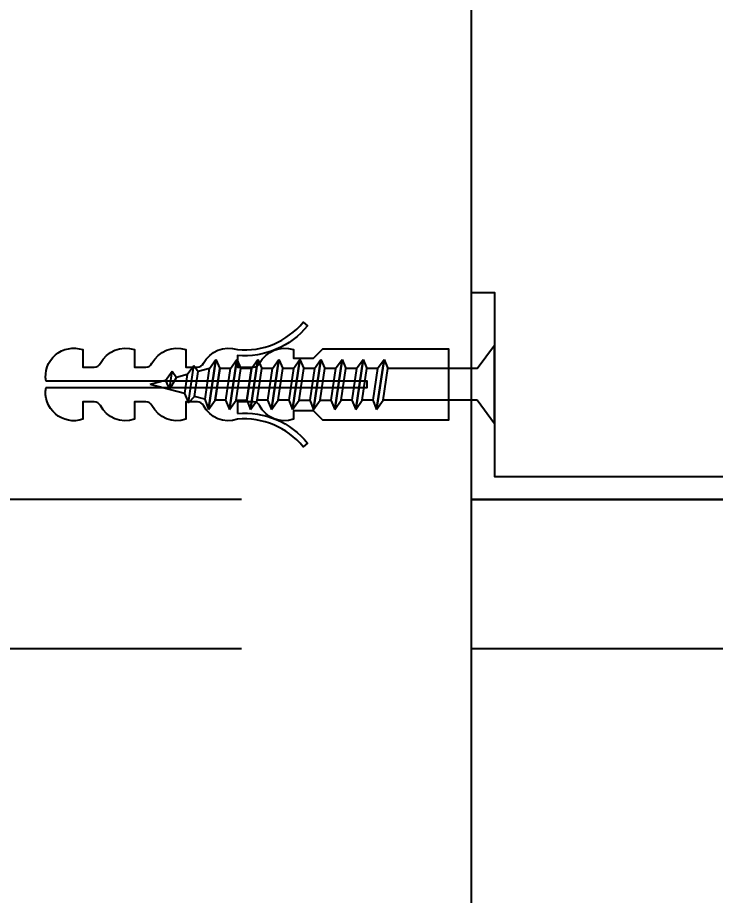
# Model space of a CAD drawing. Header units: inches. Extents: x 129892 to 140765, y 18172 to 24435.
# Drawn here: x 131981.4 to 132042.1, y 22490.6 to 22566.9 of the extents above; entities that cross this region are included whole.
import ezdxf

# ---------------------------------------------------------------- set-up
doc = ezdxf.new("R2010")
doc.units = ezdxf.units.IN
doc.header["$MEASUREMENT"] = 0
doc.header["$PDMODE"] = 66
doc.styles.add('EXCELSIOR', font='dim.shx', dxfattribs={"height": 45})
doc.dimstyles.new('EXCELSIOR', dxfattribs={"dimtxt": 50, "dimasz": 15, "dimexe": 20, "dimexo": 20, "dimgap": 10, "dimtad": 1, "dimdec": 0, "dimtxsty": 'EXCELSIOR', "dimblk": 'OBLIQUE', "dimcen": 2.5, "dimclrd": 1, "dimclre": 1, "dimclrt": 1, "dimadec": 0, "dimazin": 0, "dimtfac": 1, "dimtdec": 0, "dimtofl": 0, "dimtmove": 0, "dimatfit": 3, "dimfxl": 0, "dimlwd": 25, "dimarcsym": 0})

# ---------------------------------------------------------------- blocks, each defined once
blk = doc.blocks.new('A$C50743CB1')
blk.add_lwpolyline([(16.655, 7.936, 0.247638), (22.753, 10.514), (22.363, 10.832, -0.24938), (16.655, 8.442, 0.369054), (13.699, 7.254, -0.279225), (13.167, 6.932), (12.169, 6.932), (12.169, 8.442, 0.369054), (9.213, 7.254, -0.279225), (8.681, 6.932), (7.683, 6.932), (7.683, 8.442, 0.369054), (4.727, 7.254, -0.279225), (4.195, 6.932), (3.197, 6.932), (3.197, 8.442, 0.569838), (0, 5.689), (27.934, 5.689), (27.934, 5.143), (0, 5.143, 0.569838), (3.197, 2.391), (3.197, 3.9), (4.195, 3.9, -0.279225), (4.727, 3.578, 0.369054), (7.683, 2.391), (7.683, 3.9), (8.681, 3.9, -0.279225), (9.213, 3.578, 0.369054), (12.169, 2.391), (12.169, 3.9), (13.167, 3.9, -0.279225), (13.699, 3.578, 0.369054), (16.655, 2.391, -0.24938), (22.363, 0), (22.753, 0.319, 0.247638), (16.655, 2.896), (16.655, 3.9), (18.042, 3.9, -0.279225), (18.574, 3.578, 0.369054), (21.53, 2.391), (21.53, 3.125), (23.268, 3.125), (24.069, 2.323), (35, 2.323), (35, 8.509), (24.069, 8.509), (23.268, 7.707), (21.53, 7.707), (21.53, 8.442, 0.369054), (18.574, 7.254, -0.279225), (18.042, 6.932), (16.655, 6.932)], format="xyb", close=True)
blk = doc.blocks.new('A$C604D7AA8')
for p, q in [((5.059, 28.61), (5.416, 29.944)), ((6.216, 26.957), (5.416, 29.944)), ((5.059, 28.61), (4.27, 28.037)), ((5.864, 28.272), (4.27, 28.037)), ((5.864, 28.272), (4.805, 27.663)), ((5.059, 28.61), (5.864, 28.272)), ((4.27, 28.037), (4.805, 27.663)), ((4.55, 26.711), (4.805, 27.663)), ((4.544, 26.708), (3.759, 26.138)), ((4.55, 26.711), (6.216, 26.957)), ((4.55, 26.711), (6.216, 26.957)), ((6.216, 26.957), (7.008, 26.618)), ((7.008, 26.618), (3.759, 26.138)), ((3.759, 26.138), (4.295, 25.76)), ((6.452, 26.078), (4.295, 25.76)), ((7.008, 26.618), (6.452, 26.078)), ((6.69, 25.19), (6.452, 26.078)), ((4.031, 24.776), (4.295, 25.76)), ((4.038, 24.799), (6.69, 25.19)), ((4.044, 24.795), (6.69, 25.19)), ((6.69, 25.19), (7.586, 24.861)), ((3.252, 24.221), (7.586, 24.861)), ((7.586, 24.861), (3.252, 24.221)), ((4.038, 24.792), (3.252, 24.221)), ((7.586, 24.861), (6.795, 24.287)), ((3.252, 24.221), (4.038, 23.885)), ((4.031, 22.967), (4.031, 23.888)), ((4.038, 23.885), (6.789, 24.291)), ((6.795, 24.287), (4.044, 23.881)), ((6.789, 23.377), (6.789, 24.291)), ((7.58, 23.037), (3.246, 22.397)), ((3.246, 22.397), (7.58, 23.037)), ((4.031, 22.967), (3.246, 22.397)), ((4.038, 22.971), (6.789, 23.377)), ((6.789, 23.377), (7.58, 23.037)), ((7.58, 23.037), (6.789, 22.463)), ((3.246, 22.397), (4.031, 22.06)), ((6.789, 22.463), (4.038, 22.057)), ((6.789, 22.463), (6.789, 21.549)), ((4.031, 21.139), (4.031, 22.06)), ((4.038, 21.143), (6.789, 21.549)), ((4.044, 21.139), (6.795, 21.546)), ((6.795, 21.546), (7.586, 21.206)), ((3.252, 20.566), (7.586, 21.206)), ((7.586, 21.206), (3.252, 20.566)), ((4.038, 21.136), (3.252, 20.566)), ((6.789, 20.631), (4.044, 20.226)), ((7.586, 21.206), (6.789, 20.631)), ((6.789, 19.721), (6.789, 20.631)), ((3.252, 20.566), (4.038, 20.229)), ((4.031, 19.312), (4.031, 20.228)), ((3.246, 18.741), (7.58, 19.381)), ((7.58, 19.381), (3.246, 18.741)), ((4.031, 19.312), (3.246, 18.741)), ((4.038, 19.315), (6.789, 19.721)), ((4.038, 19.315), (6.789, 19.721)), ((6.789, 19.721), (7.58, 19.381)), ((7.58, 19.381), (6.789, 18.807)), ((3.246, 18.741), (4.031, 18.405)), ((4.031, 17.484), (4.031, 18.405)), ((6.789, 18.807), (4.038, 18.401)), ((6.789, 18.807), (4.038, 18.401)), ((6.789, 17.893), (6.789, 18.807)), ((4.038, 17.487), (6.789, 17.893)), ((4.044, 17.484), (6.795, 17.89)), ((6.795, 17.89), (7.586, 17.55)), ((3.252, 16.91), (7.586, 17.55)), ((7.586, 17.55), (3.252, 16.91)), ((4.038, 17.48), (3.252, 16.91)), ((3.252, 16.91), (4.038, 16.573)), ((6.789, 16.975), (4.044, 16.57)), ((7.586, 17.55), (6.789, 16.975)), ((6.789, 16.975), (6.791, 16.072)), ((4.038, 15.652), (4.038, 16.573)), ((4.044, 15.656), (6.795, 16.062)), ((4.044, 15.656), (6.795, 16.062)), ((6.795, 16.062), (7.586, 15.722)), ((3.252, 15.082), (7.586, 15.722)), ((7.586, 15.722), (3.252, 15.082)), ((4.038, 15.652), (3.252, 15.082)), ((7.586, 15.722), (6.795, 15.148)), ((3.252, 15.082), (4.038, 14.745)), ((4.038, 13.824), (4.038, 14.745)), ((6.795, 15.148), (4.044, 14.742)), ((6.795, 15.148), (4.044, 14.742)), ((6.793, 15.147), (6.793, 14.234)), ((3.252, 13.25), (7.586, 13.89)), ((7.586, 13.89), (3.252, 13.25)), ((4.038, 13.82), (3.252, 13.25)), ((4.044, 13.824), (6.795, 14.23)), ((6.795, 14.23), (7.586, 13.89)), ((7.586, 13.89), (6.795, 13.316)), ((3.252, 13.25), (4.038, 12.913)), ((6.795, 13.316), (4.044, 12.91)), ((6.795, 12.406), (6.795, 13.316)), ((4.038, 11.997), (4.038, 12.913)), ((4.044, 12), (6.795, 12.406)), ((4.044, 12), (6.795, 12.406)), ((6.795, 12.406), (7.586, 12.066)), ((3.252, 11.426), (7.586, 12.066)), ((7.586, 12.066), (3.252, 11.426)), ((4.038, 11.997), (3.252, 11.426)), ((6.795, 11.492), (4.044, 11.086)), ((6.795, 11.492), (4.044, 11.086)), ((7.586, 12.066), (6.795, 11.492)), ((6.795, 10.578), (6.795, 11.492)), ((3.252, 11.426), (4.038, 11.09)), ((4.038, 10.169), (4.038, 11.09)), ((3.246, 9.602), (7.58, 10.242)), ((7.58, 10.242), (3.246, 9.602)), ((4.031, 10.172), (3.246, 9.602)), ((4.038, 10.176), (6.789, 10.582)), ((4.044, 10.172), (6.795, 10.578)), ((6.789, 10.582), (7.58, 10.242)), ((7.58, 10.242), (6.789, 9.668)), ((3.246, 9.602), (4.039, 9.262)), ((4.031, 1.5), (4.031, 9.265)), ((6.789, 9.668), (4.039, 9.262)), ((6.789, 1.5), (6.789, 9.664)), ((3.851, 0), (2.002, 0)), ((6.969, 0), (3.851, 0)), ((8.83, 0), (6.969, 0))]:
    blk.add_line(p, q)
blk.add_lwpolyline([(4.031, 1.5), (2.002, 0), (8.83, 0), (6.789, 1.5)])
at = {"rotation": 270}
blk.add_blockref('A$C50743CB1', (0, 39), dxfattribs=at)
blk = doc.blocks.new('_OBLIQUE')
at = {"color": 0, "linetype": 'ByBlock'}
blk.add_line((-0.5, -0.5), (0.5, 0.5), dxfattribs=at)
blk = doc.blocks.new('*D179')
at = {"color": 1, "lineweight": -2}
for p, q in [((132000.883, 24024.989), (131912.482, 24024.989)), ((132000.883, 22524.989), (131912.482, 22524.989))]:
    blk.add_line(p, q, dxfattribs=at)
at = {"color": 1, "lineweight": 25}
blk.add_line((131932.482, 24024.989), (131932.482, 22524.989), dxfattribs=at)
at = {"layer": 'Defpoints', "color": 0}
for p in [(132020.883, 24024.989), (131932.482, 22524.989), (132020.883, 22524.989)]:
    blk.add_point(p, dxfattribs=at)
at = {"color": 1, "lineweight": 25, "xscale": 15, "yscale": 15, "zscale": 15}
for p, rotation in [((131932.482, 24024.989), 90), ((131932.482, 22524.989), 270)]:
    blk.add_blockref('_OBLIQUE', p, dxfattribs=dict(at, rotation=rotation))
at = {"color": 1, "insert": (131899.982, 23274.989), "char_height": 45, "attachment_point": 5, "rotation": 90, "style": 'EXCELSIOR'}
blk.add_mtext('1500', dxfattribs=at)
blk = doc.blocks.new('*D180')
at = {"color": 1, "lineweight": 25}
for p, q in [((131932.482, 22524.989), (131932.482, 22539.989)), ((131932.482, 22511.989), (131932.482, 22397.703))]:
    blk.add_line(p, q, dxfattribs=at)
at = {"color": 1, "lineweight": -2}
for p, q in [((132000.883, 22524.989), (131912.482, 22524.989)), ((132000.883, 22511.989), (131912.482, 22511.989))]:
    blk.add_line(p, q, dxfattribs=at)
at = {"layer": 'Defpoints', "color": 0}
for p in [(132020.883, 22524.989), (131932.482, 22511.989), (132020.883, 22511.989)]:
    blk.add_point(p, dxfattribs=at)
at = {"color": 1, "lineweight": 25, "xscale": 15, "yscale": 15, "zscale": 15}
for p, rotation in [((131932.482, 22524.989), 270), ((131932.482, 22511.989), 90)]:
    blk.add_blockref('_OBLIQUE', p, dxfattribs=dict(at, rotation=rotation))
at = {"color": 1, "insert": (131899.982, 22439.846), "char_height": 45, "attachment_point": 5, "rotation": 90, "style": 'EXCELSIOR'}
blk.add_mtext('13', dxfattribs=at)
blk = doc.blocks.new('A$C43C13A02')
blk.add_lwpolyline([(2, 18), (2, 18), (2, 2), (50, 2), (50, 0), (0, 0), (0, 18), (2, 18)], close=True)

msp = doc.modelspace()

# ---------------------------------------------------------------- linework, layer by layer
for points in [[(132020.883, 21727.489), (132020.883, 24024.989), (135113.649, 24024.989)], [(132020.883, 22524.989), (132145.883, 22524.989), (132145.883, 22511.989), (132020.883, 22511.989), (132020.883, 22524.989)]]:
    msp.add_lwpolyline(points)

# ---------------------------------------------------------------- block references
msp.add_blockref('A$C43C13A02', (132020.883, 22524.989))
at = {"xscale": -1, "rotation": 90}
msp.add_blockref('A$C604D7AA8', (132022.883, 22540.399), dxfattribs=at)

# ---------------------------------------------------------------- dimensions: what is measured, and where the dimension line sits
for base, p1, p2, picture, middle in [((131932.482, 22524.989), (132020.883, 24024.989), (132020.883, 22524.989), '*D179', (131899.982, 23274.989)), ((131932.482, 22511.989), (132020.883, 22524.989), (132020.883, 22511.989), '*D180', (131899.982, 22439.846))]:
    dim = msp.add_linear_dim(base=base, p1=p1, p2=p2, angle=90, dimstyle='EXCELSIOR')
    dim.commit()
    dim.dimension.update_dxf_attribs({"geometry": picture, "text_midpoint": middle})

doc.saveas('drawing.dxf')
